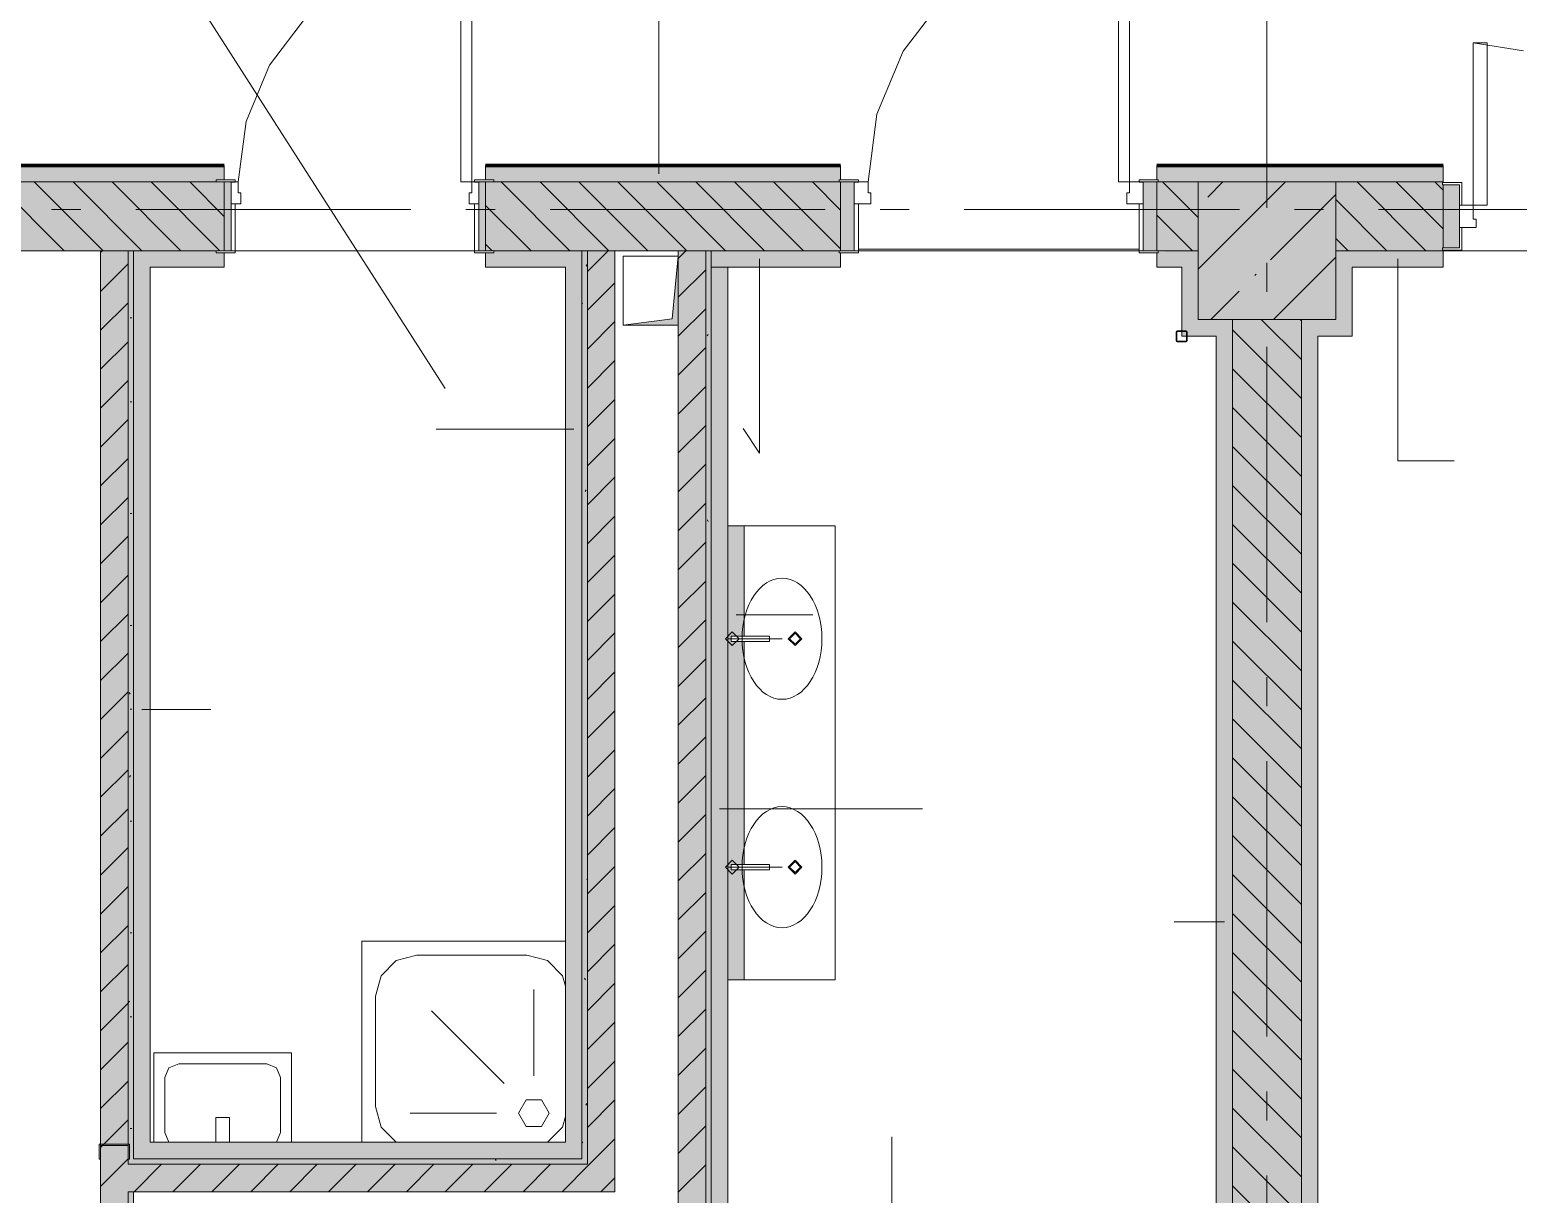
# Model space of a CAD drawing. Header units: millimetres. Extents: x -537608 to 253996, y -217170 to 186033.
# Drawn here: x -352323 to -346913, y -150579 to -146347 of the extents above; entities that cross this region are included whole.
import ezdxf

# ---------------------------------------------------------------- set-up
doc = ezdxf.new("R2010")
doc.units = ezdxf.units.MM
doc.layers.add('16) Лак 1.6м', color=160, linetype='Continuous', lineweight=90)
doc.layers.add('PDF _Геометрия', color=7, linetype='Continuous')
doc.layers.add('PDF _Сплошная заливка', color=7, linetype='Continuous', true_color=0xffffff)

msp = doc.modelspace()

# ---------------------------------------------------------------- hatches: boundary and pattern name
at = {"layer": 'PDF _Сплошная заливка', "true_color": 0x56bc34, "transparency": 33554559}
h = msp.add_hatch(color=85, dxfattribs=at)
h.paths.add_polyline_path([(-336766.1941, -146899.6326), (-336726.1923, -146899.6326), (-336726.1923, -146839.6319), (-336766.1941, -146839.6319), (-336766.1941, -146848.6786)], flags=0)
h.paths.add_polyline_path([(-337466.1886, -146899.6326), (-337466.1886, -146839.6319), (-337686.1948, -146839.6319), (-337686.1948, -146899.6326)], flags=0)
h.paths.add_polyline_path([(-338386.1892, -146899.6326), (-338386.1892, -146839.6319), (-339186.1928, -146839.6319), (-339186.1928, -146899.6326), (-338576.1918, -146899.6326)], flags=0)
h.paths.add_polyline_path([(-340106.1934, -146899.6326), (-339886.1959, -146899.6326), (-339886.1959, -146839.6319), (-340106.1934, -146839.6319), (-340106.1934, -146848.6786)], flags=0)
h.paths.add_polyline_path([(-340806.1965, -146899.6326), (-340806.1965, -146839.6319), (-345426.1963, -146839.6319), (-345426.1963, -146899.6326), (-341511.737, -146899.6326)], flags=0)
h.paths.add_polyline_path([(-347576.1972, -146899.6326), (-347186.1937, -146899.6326), (-347186.1937, -146839.6319), (-348226.2, -146839.6319), (-348226.2, -146891.6323), (-348221.1966, -146891.6323), (-348221.1966, -146899.6326), (-347836.2569, -146899.6326)], flags=0)
h.paths.add_polyline_path([(-349944.4302, -146899.6326), (-349381.2, -146899.4001), (-349381.2, -146891.6323), (-349376.1966, -146891.6323), (-349376.1966, -146839.6319), (-350666.1953, -146839.6319), (-350666.1953, -146891.6323), (-350636.2004, -146891.6323), (-350636.2004, -146899.6326)], flags=0)
h.paths.add_polyline_path([(-352474.2381, -146899.6326), (-351646.1945, -146899.6326), (-351646.1945, -146891.6323), (-351616.1995, -146891.6323), (-351616.1995, -146839.6319), (-352726.1941, -146839.6319), (-352726.1941, -146899.6326), (-352476.2016, -146899.6326)], flags=0)
at = {"layer": 'PDF _Сплошная заливка', "transparency": 33554559}
h = msp.add_hatch(color=256, dxfattribs=at)
h.paths.add_polyline_path([(-345196.1918, -147149.6316), (-345076.1948, -147149.6316), (-345076.1948, -146899.6326), (-345424.1983, -146901.8049), (-345424.1983, -147149.6316)], flags=0)
h.paths.add_polyline_path([(-347188.2003, -147149.6316), (-347188.2003, -147147.6315), (-347188.2003, -146899.6326), (-347576.1972, -146899.6326), (-347576.1972, -147149.6316), (-347414.6222, -147149.6316)], flags=0)
h.paths.add_polyline_path([(-350196.1967, -147149.6316), (-349376.1966, -147149.6316), (-349376.1966, -146899.6326), (-350666.1953, -146899.6326), (-350666.1953, -147149.6316), (-350296.1971, -147149.6316)], flags=0)
h.paths.add_polyline_path([(-348221.1966, -147149.6316), (-348076.1994, -147149.6316), (-348076.1994, -146899.6326), (-348226.2, -146899.6326), (-348226.2, -147149.6316)], flags=0)
h.paths.add_polyline_path([(-352474.2381, -147149.6316), (-351616.1995, -147149.6316), (-351616.1995, -146899.6326), (-352476.2016, -146899.6326), (-352476.2016, -147149.6316)], flags=0)
for points in [[(-347836.2569, -147399.6327), (-347576.1972, -147399.6327), (-347576.1972, -146899.6326), (-348076.1994, -146899.6326), (-348076.1994, -147399.6327)], [(-350316.1938, -150449.6332), (-350296.1971, -150449.6332), (-350296.1971, -147149.6316), (-350316.1938, -147149.6316), (-350316.1938, -148275.1597)], [(-350296.1971, -150469.6321), (-350196.1967, -150469.6321), (-350196.1967, -147149.6316), (-350296.1971, -147149.6316), (-350296.1971, -150449.6332)], [(-349866.2004, -150919.634), (-349866.2004, -147149.6316), (-349966.2009, -147149.6316), (-349966.2009, -150919.634), (-349906.1937, -150919.634)], [(-349866.2004, -150899.633), (-349846.1952, -150899.633), (-349846.1952, -147149.6316), (-349866.2004, -147149.6316), (-349866.2004, -148275.1597)], [(-347951.1988, -154399.6335), (-347701.1977, -154399.6335), (-347701.1977, -147399.6327), (-347951.1988, -147399.6327), (-347951.1988, -153981.084)], [(-351630.9688, -150469.6321), (-350296.1971, -150469.6321), (-350296.1971, -150449.6332), (-351946.1959, -150449.6332), (-351946.1959, -150469.6321)], [(-351630.9688, -150569.6325), (-350196.1967, -150569.6325), (-350196.1967, -150469.6321), (-351966.2011, -150469.6321), (-351966.2011, -150569.6325), (-351946.1959, -150569.6325)]]:
    msp.add_hatch(color=256, dxfattribs=at).paths.add_polyline_path(points)
h = msp.add_hatch(color=256, dxfattribs=at)
h.paths.add_polyline_path([(-351966.2011, -154649.6346), (-351946.1959, -154649.6346), (-351946.1959, -153003.6339), (-351966.2011, -153003.6339), (-351966.2011, -153981.084)], flags=0)
h.paths.add_polyline_path([(-351966.2011, -152991.6334), (-351946.1959, -152991.6334), (-351946.1959, -152021.6325), (-351966.2011, -152021.6325), (-351966.2011, -152554.6029)], flags=0)
h.paths.add_polyline_path([(-351946.1959, -152009.6341), (-351946.1959, -151019.6323), (-351966.2011, -151019.6323), (-351966.2011, -152009.6341)], flags=0)
h.paths.add_polyline_path([(-351966.2011, -150919.634), (-351946.1959, -150919.634), (-351946.1959, -150569.6325), (-351966.2011, -150569.6325)], flags=0)
h.paths.add_polyline_path([(-351966.2011, -150469.6321), (-351946.1959, -150469.6321), (-351946.1959, -147149.6316), (-351966.2011, -147149.6316), (-351966.2011, -150414.8802)], flags=0)
at = {"layer": 'PDF _Сплошная заливка', "true_color": 0xbce362, "transparency": 33554559}
h = msp.add_hatch(color=63, dxfattribs=at)
h.paths.add_polyline_path([(-350376.2009, -147209.6323), (-350316.1938, -147209.6323), (-350316.1938, -147149.6316), (-350636.2004, -147149.6316), (-350636.2004, -147157.6319), (-350666.1953, -147157.6319), (-350666.1953, -147209.6323), (-350636.2004, -147209.6323)], flags=0)
h.paths.add_polyline_path([(-351886.1973, -147209.6323), (-351616.1995, -147209.6323), (-351616.1995, -147157.6319), (-351646.1945, -147156.2992), (-351646.1945, -147149.6316), (-351946.1959, -147149.6316), (-351946.1959, -147209.6323)], flags=0)
at = {"layer": 'PDF _Сплошная заливка', "true_color": 0x2254ff, "transparency": 33554559}
h = msp.add_hatch(color=160, dxfattribs=at)
h.paths.add_polyline_path([(-348136.1979, -147209.6323), (-348076.1994, -147209.6323), (-348076.1994, -147149.6316), (-348221.1966, -147152.9643), (-348221.1966, -147157.6319), (-348226.2, -147157.6319), (-348226.2, -147209.6323), (-348221.1966, -147209.6323)], flags=0)
h.paths.add_polyline_path([(-349376.1966, -147209.6323), (-349376.1966, -147157.6319), (-349381.2, -147157.6319), (-349381.2, -147149.6316), (-349846.1952, -147149.6316), (-349846.1952, -147209.6323), (-349381.2, -147209.6323)], flags=0)
at = {"layer": 'PDF _Сплошная заливка', "true_color": 0xff7d7d, "transparency": 33554559}
h = msp.add_hatch(color=11, dxfattribs=at)
h.paths.add_polyline_path([(-345256.1989, -147209.6323), (-345196.1918, -147209.6323), (-345196.1918, -147149.6316), (-345426.1963, -147149.6316), (-345426.1963, -147209.6323)], flags=0)
h.paths.add_polyline_path([(-347414.6222, -147209.6323), (-347186.1937, -147209.6323), (-347186.1937, -147149.6316), (-347516.1986, -147149.6316), (-347516.1986, -147209.6323)], flags=0)
at = {"layer": 'PDF _Сплошная заливка', "true_color": 0x2254ff, "transparency": 33554559}
msp.add_hatch(color=160, dxfattribs=at).paths.add_polyline_path([(-348011.1974, -147459.6312), (-347951.1988, -147459.6312), (-347951.1988, -147399.6327), (-348076.1994, -147399.6327), (-348076.1994, -147459.6312)])
at = {"layer": 'PDF _Сплошная заливка', "true_color": 0xff7d7d, "transparency": 33554559}
msp.add_hatch(color=11, dxfattribs=at).paths.add_polyline_path([(-347701.1977, -154339.6349), (-347641.1992, -154339.6349), (-347641.1992, -147399.6327), (-347701.1977, -147399.6327), (-347701.1977, -153981.084)])
at = {"layer": 'PDF _Сплошная заливка', "true_color": 0x72dde8, "transparency": 33554559}
msp.add_hatch(color=141, dxfattribs=at).paths.add_polyline_path([(-349726.1981, -149799.8672), (-349726.1981, -149399.8675), (-349773.9937, -149399.8675), (-349773.9937, -149379.8688), (-349726.1981, -149379.8688), (-349726.1981, -148569.8691), (-349773.9937, -148569.8691), (-349773.9937, -148549.8681), (-349726.1981, -148549.8681), (-349726.1981, -148149.8685), (-349786.1966, -148149.8685), (-349786.1966, -149799.8672), (-349773.9937, -149799.8672)])
at = {"layer": 'PDF _Сплошная заливка', "true_color": 0xbce362, "transparency": 33554559}
msp.add_hatch(color=63, dxfattribs=at).paths.add_polyline_path([(-350376.2009, -150449.6332), (-350376.2009, -150389.6325), (-351946.1959, -150389.6325), (-351946.1959, -150449.6332), (-351630.9688, -150449.6332)])

# ---------------------------------------------------------------- linework, layer by layer
at = {"layer": '16) Лак 1.6м'}
for p, q in [((-352726.1941, -146839.6319), (-351616.1995, -146839.6319)), ((-349376.1966, -146839.6319), (-350666.1953, -146839.6319)), ((-347186.1937, -146839.6319), (-348226.2, -146839.6319))]:
    msp.add_line(p, q, dxfattribs=at)
at = {"layer": 'PDF _Геометрия', "color": 253, "lineweight": 9, "true_color": 0xaaaaaa}
for p, q in [((-350813.3541, -147650.2796), (-352029.8855, -145750.3143)), ((-347826.1983, -145993.2967), (-347826.1983, -146993.2969)), ((-352137.9639, -146999.633), (-352243.7945, -146999.633)), ((-350937.9585, -146999.633), (-351937.963, -146999.633)), ((-350632.127, -146999.633), (-350737.9576, -146999.633)), ((-349432.1303, -146999.633), (-350432.1261, -146999.633)), ((-349126.2901, -146999.633), (-349232.1294, -146999.633)), ((-347926.2935, -146999.633), (-348926.2979, -146999.633)), ((-347620.462, -146999.633), (-347726.2926, -146999.633)), ((-346420.4566, -146999.633), (-347420.4611, -146999.633)), ((-351866.2007, -147149.6316), (-351859.1992, -147149.6316)), ((-349626.1976, -147149.6316), (-349618.1972, -147149.6316)), ((-347536.1953, -147149.6316), (-347529.1939, -147149.6316)), ((-349966.2009, -147169.6325), (-350166.1932, -147169.6325)), ((-350166.1932, -147169.6325), (-350166.1932, -147419.6314)), ((-349988.6949, -147397.1331), (-349966.2009, -147169.6325)), ((-349966.2009, -147419.6314), (-349966.2009, -147169.6325)), ((-347826.1983, -147193.2978), (-347826.1983, -147299.1306)), ((-350166.1932, -147419.6314), (-349988.6949, -147397.1331)), ((-350166.1932, -147419.6314), (-349966.2009, -147419.6314)), ((-347826.1983, -147499.1315), (-347826.1983, -148499.1316)), ((-349396.1932, -148149.8685), (-349786.1966, -148149.8685)), ((-349786.1966, -148149.8685), (-349786.1966, -149799.8672)), ((-349396.1932, -149799.8672), (-349396.1932, -148149.8685)), ((-349794.9635, -148559.8686), (-349769.9634, -148534.8684)), ((-349769.9634, -148584.8687), (-349794.9635, -148559.8686)), ((-349783.992, -148559.8686), (-349588.9946, -148559.8686)), ((-349633.9913, -148549.8681), (-349773.9937, -148549.8681)), ((-349773.9937, -148549.8681), (-349773.9937, -148569.8691)), ((-349769.9634, -148534.8684), (-349744.9632, -148559.8686)), ((-349744.9632, -148559.8686), (-349769.9634, -148584.8687)), ((-349633.9913, -148569.8691), (-349633.9913, -148549.8681)), ((-349566.69, -148559.8686), (-349541.6899, -148534.8684)), ((-349541.6899, -148584.8687), (-349566.69, -148559.8686)), ((-349561.6951, -148559.8686), (-349541.6899, -148539.8676)), ((-349541.6899, -148579.8674), (-349561.6951, -148559.8686)), ((-349541.6899, -148534.8684), (-349516.6898, -148559.8686)), ((-349541.6899, -148539.8676), (-349521.6932, -148559.8686)), ((-349521.6932, -148559.8686), (-349541.6899, -148579.8674)), ((-349516.6898, -148559.8686), (-349541.6899, -148584.8687)), ((-349773.9937, -148569.8691), (-349633.9913, -148569.8691)), ((-347826.1983, -148699.1325), (-347826.1983, -148804.9653)), ((-347826.1983, -149004.9662), (-347826.1983, -150004.9641)), ((-349794.9635, -149389.8671), (-349769.9634, -149364.867)), ((-349769.9634, -149364.867), (-349744.9632, -149389.8671)), ((-349566.69, -149389.8671), (-349541.6899, -149364.867)), ((-349561.6951, -149389.8671), (-349541.6899, -149369.8683)), ((-349541.6899, -149364.867), (-349516.6898, -149389.8671)), ((-349541.6899, -149369.8683), (-349521.6932, -149389.8671)), ((-349769.9634, -149414.8672), (-349794.9635, -149389.8671)), ((-349783.992, -149389.8671), (-349588.9946, -149389.8671)), ((-349633.9913, -149379.8688), (-349773.9937, -149379.8688)), ((-349773.9937, -149379.8688), (-349773.9937, -149399.8675)), ((-349773.9937, -149399.8675), (-349633.9913, -149399.8675)), ((-349744.9632, -149389.8671), (-349769.9634, -149414.8672)), ((-349633.9913, -149399.8675), (-349633.9913, -149379.8688)), ((-349541.6899, -149414.8672), (-349566.69, -149389.8671)), ((-349541.6899, -149409.8681), (-349561.6951, -149389.8671)), ((-349521.6932, -149389.8671), (-349541.6899, -149409.8681)), ((-349516.6898, -149389.8671), (-349541.6899, -149414.8672)), ((-350666.1953, -149659.2706), (-351116.1973, -149659.2706)), ((-351116.1973, -149659.2706), (-351116.1973, -150109.2704)), ((-350376.2009, -149659.2706), (-350666.1953, -149659.2706)), ((-351046.1058, -149784.2711), (-350991.1968, -149729.3665)), ((-350991.1968, -149729.3665), (-350916.1964, -149709.2708)), ((-350916.1964, -149709.2708), (-350666.1953, -149709.2708)), ((-350666.1953, -149709.2708), (-350516.1947, -149709.2708)), ((-350516.1947, -149709.2708), (-350441.1944, -149729.3665)), ((-350441.1944, -149729.3665), (-350386.294, -149784.2711)), ((-351066.1971, -149859.2693), (-351046.1058, -149784.2711)), ((-350386.294, -149784.2711), (-350376.2009, -149821.9501)), ((-349786.1966, -149799.8672), (-349396.1932, -149799.8672)), ((-351066.1971, -150109.2704), (-351066.1971, -149859.2693)), ((-350491.1946, -149834.2714), (-350491.1946, -150148.4069)), ((-350863.1218, -149912.344), (-350598.9629, -150176.5051)), ((-351372.0545, -150064.1553), (-351872.0567, -150064.1553)), ((-351872.0567, -150064.1553), (-351872.0567, -150390.1945)), ((-351372.0545, -150389.6325), (-351372.0545, -150064.1553)), ((-351817.4061, -150118.7994), (-351832.0548, -150154.1553)), ((-351782.0546, -150104.1551), (-351817.4061, -150118.7994)), ((-351462.0566, -150104.1551), (-351782.0546, -150104.1551)), ((-351426.6965, -150118.7994), (-351462.0566, -150104.1551)), ((-351412.0564, -150154.1553), (-351426.6965, -150118.7994)), ((-351116.1973, -150109.2704), (-351116.1973, -150389.6325)), ((-351066.1971, -150259.2711), (-351066.1971, -150109.2704)), ((-351832.0548, -150154.1553), (-351832.0548, -150354.1562)), ((-351412.0564, -150354.1562), (-351412.0564, -150154.1553)), ((-350546.9906, -150284.2712), (-350519.0883, -150235.9546)), ((-350519.0883, -150235.9546), (-350463.3009, -150235.9546)), ((-350463.3009, -150235.9546), (-350435.4072, -150284.2712)), ((-347826.1983, -150204.965), (-347826.1983, -150310.7978)), ((-351046.1058, -150334.2714), (-351066.1971, -150259.2711)), ((-350941.1965, -150284.2712), (-350627.0633, -150284.2712)), ((-350519.0883, -150332.5857), (-350546.9906, -150284.2712)), ((-350435.4072, -150284.2712), (-350463.3009, -150332.5857)), ((-350376.2009, -150296.5905), (-350386.294, -150334.2714)), ((-351647.0557, -150389.6325), (-351647.0557, -150299.1439)), ((-351647.0557, -150299.1439), (-351597.0555, -150299.1439)), ((-351597.0555, -150299.1439), (-351597.0555, -150389.6325)), ((-350991.1968, -150389.1739), (-351046.1058, -150334.2714)), ((-350463.3009, -150332.5857), (-350519.0883, -150332.5857)), ((-350386.294, -150334.2714), (-350441.1944, -150389.1739)), ((-351832.0548, -150354.1562), (-351817.4061, -150389.512)), ((-351426.6965, -150389.512), (-351412.0564, -150354.1562)), ((-347826.1983, -150510.7987), (-347826.1983, -151510.7988))]:
    msp.add_line(p, q, dxfattribs=at)
at = {"layer": 'PDF _Геометрия', "lineweight": 9}
for p, q in [((-350037.1364, -146869.6311), (-350037.1364, -145869.6311)), ((-348366.1938, -145949.6306), (-348366.1938, -146899.6326)), ((-348326.2005, -146899.6326), (-348326.2005, -145949.6306)), ((-350756.1975, -146049.631), (-350756.1975, -146899.6326)), ((-350716.1956, -146899.6326), (-350716.1956, -146049.631)), ((-349148.922, -146424.6326), (-348997.9482, -146227.8806)), ((-351452.3166, -146474.6307), (-351317.2403, -146298.5901)), ((-347076.195, -146394.6312), (-347076.195, -146984.6313)), ((-347026.1948, -146394.6312), (-347076.195, -146394.6312)), ((-346893.8741, -146423.5088), (-347076.195, -146394.6312)), ((-347026.1948, -146984.6313), (-347026.1948, -146394.6312)), ((-349243.8243, -146653.7544), (-349148.922, -146424.6326)), ((-351537.2378, -146679.6351), (-351452.3166, -146474.6307)), ((-349276.1961, -146899.6326), (-349243.8243, -146653.7544)), ((-351566.1993, -146899.6326), (-351537.2378, -146679.6351)), ((-351616.1995, -146839.6319), (-351616.1995, -146891.6323)), ((-350666.1953, -146839.6319), (-350666.1953, -146891.6323)), ((-349376.1966, -146891.6323), (-349376.1966, -146839.6319)), ((-348226.2, -146839.6319), (-348226.2, -146891.6323)), ((-347186.1937, -146899.6326), (-347186.1937, -146839.6319)), ((-352476.2016, -146899.6326), (-351646.1945, -146899.6326)), ((-351646.1945, -146899.6326), (-352476.2016, -146899.6326)), ((-352198.2896, -147149.6316), (-352448.2907, -146899.6326)), ((-352056.8663, -147149.6316), (-352306.8675, -146899.6326)), ((-351915.4431, -147149.6316), (-352165.4442, -146899.6326)), ((-351774.0197, -147149.6316), (-352024.0208, -146899.6326)), ((-351632.5964, -147149.6316), (-351882.5976, -146899.6326)), ((-351616.1995, -147024.6138), (-351741.1829, -146899.6326)), ((-351576.1977, -146891.6323), (-351646.1945, -146891.6323)), ((-351646.1945, -146891.6323), (-351646.1945, -146899.6326)), ((-351646.1945, -146899.6326), (-351576.1977, -146899.6326)), ((-351591.1994, -146899.6326), (-351616.1995, -146899.6326)), ((-351616.1995, -146899.6326), (-351616.1995, -147149.6316)), ((-351566.1993, -146899.6326), (-351591.1994, -146899.6326)), ((-351591.1994, -146899.6326), (-351591.1994, -146979.6321)), ((-351591.1994, -147149.6316), (-351591.1994, -146899.6326)), ((-351576.1977, -146899.6326), (-351591.1994, -146899.6326)), ((-351591.1994, -146899.6326), (-351591.1994, -146900.6316)), ((-351591.1994, -146900.6316), (-351576.1977, -146900.6316)), ((-351576.1977, -146899.6326), (-351576.1977, -146891.6323)), ((-351576.1977, -146900.6316), (-351576.1977, -146899.6326)), ((-351566.1993, -146939.6323), (-351566.1993, -146899.6326)), ((-351556.201, -146939.6323), (-351566.1993, -146939.6323)), ((-351556.201, -146979.6321), (-351556.201, -146939.6323)), ((-350756.1975, -146899.6326), (-350716.1956, -146899.6326)), ((-350716.1956, -146939.6323), (-350726.1939, -146939.6323)), ((-350726.1939, -146939.6323), (-350726.1939, -146979.6321)), ((-350716.1956, -146899.6326), (-350716.1956, -146939.6323)), ((-350691.1954, -146899.6326), (-350716.1956, -146899.6326)), ((-350636.2004, -146891.6323), (-350706.1973, -146891.6323)), ((-350706.1973, -146891.6323), (-350706.1973, -146899.6326)), ((-350691.1954, -146899.6326), (-350706.1973, -146899.6326)), ((-350706.1973, -146899.6326), (-350706.1973, -146900.6316)), ((-350706.1973, -146899.6326), (-350636.2004, -146899.6326)), ((-350706.1973, -146900.6316), (-350691.1954, -146900.6316)), ((-350691.1954, -146979.6321), (-350691.1954, -146899.6326)), ((-350666.1953, -146899.6326), (-350691.1954, -146899.6326)), ((-350691.1954, -146899.6326), (-350691.1954, -147149.6316)), ((-350691.1954, -146900.6316), (-350691.1954, -146899.6326)), ((-350666.1953, -147149.6316), (-350666.1953, -146899.6326)), ((-350636.2004, -146899.6326), (-350636.2004, -146891.6323)), ((-349381.2, -146899.6326), (-350636.2004, -146899.6326)), ((-350636.2004, -146899.6326), (-349381.2, -146899.6326)), ((-350359.804, -147149.6316), (-350609.8052, -146899.6326)), ((-350218.3894, -147149.6316), (-350468.3905, -146899.6326)), ((-350076.9661, -147149.6316), (-350326.9672, -146899.6326)), ((-349935.5428, -147149.6316), (-350185.5439, -146899.6326)), ((-349794.1195, -147149.6316), (-350044.1206, -146899.6326)), ((-349652.7048, -147149.6316), (-349902.6973, -146899.6326)), ((-349511.2816, -147149.6316), (-349761.2826, -146899.6326)), ((-349376.1966, -147143.2933), (-349619.8593, -146899.6326)), ((-349376.1966, -147001.8721), (-349478.436, -146899.6326)), ((-349311.1945, -146891.6323), (-349381.2, -146891.6323)), ((-349381.2, -146891.6323), (-349381.2, -146899.6326)), ((-349381.2, -146899.6326), (-349311.1945, -146899.6326)), ((-349326.1963, -146899.6326), (-349376.1966, -146899.6326)), ((-349376.1966, -146899.6326), (-349376.1966, -147149.6316)), ((-349276.1961, -146899.6326), (-349326.1963, -146899.6326)), ((-349326.1963, -146899.6326), (-349326.1963, -146979.6321)), ((-349326.1963, -147149.6316), (-349326.1963, -146899.6326)), ((-349311.1945, -146899.6326), (-349326.1963, -146899.6326)), ((-349326.1963, -146899.6326), (-349326.1963, -146900.6316)), ((-349326.1963, -146900.6316), (-349311.1945, -146900.6316)), ((-349311.1945, -146899.6326), (-349311.1945, -146891.6323)), ((-349311.1945, -146900.6316), (-349311.1945, -146899.6326)), ((-349276.1961, -146939.6323), (-349276.1961, -146899.6326)), ((-349266.1978, -146939.6323), (-349276.1961, -146939.6323)), ((-349266.1978, -146979.6321), (-349266.1978, -146939.6323)), ((-348366.1938, -146899.6326), (-348326.2005, -146899.6326)), ((-348326.2005, -146939.6323), (-348336.1988, -146939.6323)), ((-348336.1988, -146939.6323), (-348336.1988, -146979.6321)), ((-348326.2005, -146899.6326), (-348326.2005, -146939.6323)), ((-348276.2003, -146899.6326), (-348326.2005, -146899.6326)), ((-348221.1966, -146891.6323), (-348291.1935, -146891.6323)), ((-348291.1935, -146891.6323), (-348291.1935, -146899.6326)), ((-348276.2003, -146899.6326), (-348291.1935, -146899.6326)), ((-348291.1935, -146899.6326), (-348291.1935, -146900.6316)), ((-348291.1935, -146899.6326), (-348221.1966, -146899.6326)), ((-348291.1935, -146900.6316), (-348276.2003, -146900.6316)), ((-348276.2003, -146979.6321), (-348276.2003, -146899.6326)), ((-348226.2, -146899.6326), (-348276.2003, -146899.6326)), ((-348276.2003, -146899.6326), (-348276.2003, -147149.6316)), ((-348276.2003, -146900.6316), (-348276.2003, -146899.6326)), ((-348226.2, -147149.6316), (-348226.2, -146899.6326)), ((-348221.1966, -146899.6326), (-348221.1966, -146891.6323)), ((-348076.1994, -146899.6326), (-348221.1966, -146899.6326)), ((-348221.1966, -146899.6326), (-348076.1994, -146899.6326)), ((-348076.1994, -147029.079), (-348205.6436, -146899.6326)), ((-348076.1994, -147217.1697), (-347758.6558, -146899.6326)), ((-347576.1972, -146899.6326), (-348076.1994, -146899.6326)), ((-348076.1994, -146899.6326), (-348076.1994, -147149.6316)), ((-348076.1994, -147149.6316), (-348076.1994, -146899.6326)), ((-348076.1994, -146899.6326), (-347576.1972, -146899.6326)), ((-348041.5368, -146954.4124), (-347986.757, -146899.6326)), ((-347576.1972, -147149.6316), (-347576.1972, -146899.6326)), ((-347576.1972, -146899.6326), (-347186.1937, -146899.6326)), ((-347186.1937, -146899.6326), (-347576.1972, -146899.6326)), ((-347576.1972, -146899.6326), (-347576.1972, -147149.6316)), ((-347248.5347, -147149.6316), (-347498.5358, -146899.6326)), ((-347186.1937, -147070.5513), (-347357.1125, -146899.6326)), ((-347186.1937, -146929.1302), (-347215.6978, -146899.6326)), ((-347118.1948, -146901.6327), (-347188.2003, -146901.6327)), ((-347188.2003, -146901.6327), (-347188.2003, -146909.6309)), ((-347188.2003, -146909.6309), (-347126.1952, -146909.6309)), ((-347126.1952, -146909.6309), (-347186.1937, -146909.6309)), ((-347186.1937, -146909.6309), (-347186.1937, -147139.6311)), ((-347126.1952, -146909.6309), (-347126.1952, -146984.6313)), ((-347126.1952, -147139.6311), (-347126.1952, -146909.6309)), ((-347118.1948, -146984.6313), (-347118.1948, -146901.6327)), ((-351591.1994, -146979.6321), (-351556.201, -146979.6321)), ((-351576.1977, -146979.6321), (-351591.1994, -146979.6321)), ((-351591.1994, -146979.6321), (-351591.1994, -147149.6316)), ((-351576.1977, -147149.6316), (-351576.1977, -146979.6321)), ((-350726.1939, -146979.6321), (-350691.1954, -146979.6321)), ((-350691.1954, -146979.6321), (-350706.1973, -146979.6321)), ((-350706.1973, -146979.6321), (-350706.1973, -147149.6316)), ((-350691.1954, -147149.6316), (-350691.1954, -146979.6321)), ((-350501.2273, -147149.6316), (-350666.1953, -146984.6636)), ((-349326.1963, -146979.6321), (-349266.1978, -146979.6321)), ((-349311.1945, -146979.6321), (-349326.1963, -146979.6321)), ((-349326.1963, -146979.6321), (-349326.1963, -147149.6316)), ((-349311.1945, -147149.6316), (-349311.1945, -146979.6321)), ((-348336.1988, -146979.6321), (-348276.2003, -146979.6321)), ((-348276.2003, -146979.6321), (-348291.1935, -146979.6321)), ((-348291.1935, -146979.6321), (-348291.1935, -147149.6316)), ((-348276.2003, -147149.6316), (-348276.2003, -146979.6321)), ((-347813.4356, -147182.5115), (-347576.1972, -146945.2688)), ((-347389.958, -147149.6316), (-347576.1972, -146963.3945)), ((-347076.195, -146984.6313), (-347126.1952, -146984.6313)), ((-347126.1952, -146984.6313), (-347126.1952, -147064.6329)), ((-347126.1952, -146984.6313), (-347118.1948, -146984.6313)), ((-347076.195, -146984.6313), (-347026.1948, -146984.6313)), ((-347076.195, -147034.6315), (-347076.195, -146984.6313)), ((-348097.0658, -147149.6316), (-348226.2, -147020.5016)), ((-347066.1966, -147034.6315), (-347076.195, -147034.6315)), ((-347066.1966, -147064.6329), (-347066.1966, -147034.6315)), ((-347531.3812, -147149.6316), (-347576.1972, -147104.8157)), ((-347126.1952, -147064.6329), (-347066.1966, -147064.6329)), ((-347118.1948, -147064.6329), (-347126.1952, -147064.6329)), ((-347126.1952, -147064.6329), (-347126.1952, -147139.6311)), ((-347118.1948, -147147.6315), (-347118.1948, -147064.6329)), ((-352066.2016, -147149.6316), (-352476.2016, -147149.6316)), ((-352066.2016, -147156.0431), (-352059.7857, -147149.6316)), ((-352066.2016, -154649.6346), (-352066.2016, -147149.6316)), ((-352066.2016, -147149.6316), (-351966.2011, -147149.6316)), ((-351946.1959, -147149.6316), (-351966.2011, -147149.6316)), ((-351966.2011, -147149.6316), (-351966.2011, -150469.6321)), ((-351946.1959, -147209.6323), (-351946.1959, -147149.6316)), ((-351946.1959, -147209.6323), (-351946.1959, -147149.6316)), ((-351946.1959, -147149.6316), (-351646.1945, -147149.6316)), ((-351646.1945, -147149.6316), (-351946.1959, -147149.6316)), ((-351576.1977, -147149.6316), (-351646.1945, -147149.6316)), ((-351646.1945, -147149.6316), (-351646.1945, -147157.6319)), ((-351646.1945, -147157.6319), (-351576.1977, -147157.6319)), ((-351616.1995, -147149.6316), (-351591.1994, -147149.6316)), ((-351616.1995, -147209.6323), (-351616.1995, -147157.6319)), ((-351591.1994, -147149.6316), (-351576.1977, -147149.6316)), ((-351576.1977, -147157.6319), (-351576.1977, -147149.6316)), ((-350706.1973, -147149.6316), (-350691.1954, -147149.6316)), ((-350636.2004, -147149.6316), (-350706.1973, -147149.6316)), ((-350706.1973, -147149.6316), (-350706.1973, -147157.6319)), ((-350706.1973, -147157.6319), (-350636.2004, -147157.6319)), ((-350691.1954, -147149.6316), (-350666.1953, -147149.6316)), ((-350642.6506, -147149.6316), (-350666.1953, -147126.0847)), ((-350666.1953, -147157.6319), (-350666.1953, -147209.6323)), ((-350636.2004, -147157.6319), (-350636.2004, -147149.6316)), ((-350316.1938, -147149.6316), (-350636.2004, -147149.6316)), ((-350636.2004, -147149.6316), (-350316.1938, -147149.6316)), ((-350316.1938, -147149.6316), (-350316.1938, -147209.6323)), ((-350296.1971, -147149.6316), (-350316.1938, -147149.6316)), ((-350316.1938, -147149.6316), (-350316.1938, -147209.6323)), ((-350296.1971, -147224.5199), (-350221.3088, -147149.6316)), ((-350196.1967, -147149.6316), (-350296.1971, -147149.6316)), ((-350296.1971, -150449.6332), (-350296.1971, -147149.6316)), ((-350196.1967, -150449.6332), (-350196.1967, -147149.6316)), ((-350196.1967, -147149.6316), (-349966.2009, -147149.6316)), ((-349966.2009, -147177.3616), (-349938.4708, -147149.6316)), ((-349866.2004, -147149.6316), (-349966.2009, -147149.6316)), ((-349966.2009, -147149.6316), (-349966.2009, -147169.6325)), ((-349866.2004, -150899.633), (-349866.2004, -147149.6316)), ((-349846.1952, -147149.6316), (-349866.2004, -147149.6316)), ((-349846.1952, -147209.6323), (-349846.1952, -147149.6316)), ((-349846.1952, -147209.6323), (-349846.1952, -147149.6316)), ((-349846.1952, -147149.6316), (-349381.2, -147149.6316)), ((-349381.2, -147149.6316), (-349846.1952, -147149.6316)), ((-349311.1945, -147149.6316), (-349381.2, -147149.6316)), ((-349381.2, -147149.6316), (-349381.2, -147157.6319)), ((-349381.2, -147157.6319), (-349311.1945, -147157.6319)), ((-349376.1966, -147149.6316), (-349326.1963, -147149.6316)), ((-349376.1966, -147209.6323), (-349376.1966, -147157.6319)), ((-349326.1963, -147149.6316), (-349311.1945, -147149.6316)), ((-349311.1945, -147157.6319), (-349311.1945, -147149.6316)), ((-348291.1935, -147149.6316), (-348276.2003, -147149.6316)), ((-348221.1966, -147149.6316), (-348291.1935, -147149.6316)), ((-348291.1935, -147149.6316), (-348291.1935, -147157.6319)), ((-348291.1935, -147157.6319), (-348221.1966, -147157.6319)), ((-348276.2003, -147149.6316), (-348226.2, -147149.6316)), ((-348226.2, -147157.6319), (-348226.2, -147209.6323)), ((-348221.1966, -147157.6319), (-348221.1966, -147149.6316)), ((-348076.1994, -147149.6316), (-348221.1966, -147149.6316)), ((-348221.1966, -147149.6316), (-348076.1994, -147149.6316)), ((-348076.1994, -147149.6316), (-348076.1994, -147399.6327)), ((-348076.1994, -147209.6323), (-348076.1994, -147149.6316)), ((-347576.1972, -147399.6327), (-347576.1972, -147149.6316)), ((-347576.1972, -147149.6316), (-347516.1986, -147149.6316)), ((-347576.1972, -147399.6327), (-347576.1972, -147149.6316)), ((-347576.1972, -147149.6316), (-347516.1986, -147149.6316)), ((-347516.1986, -147149.6316), (-347186.1937, -147149.6316)), ((-347516.1986, -147149.6316), (-347186.1937, -147149.6316)), ((-347188.2003, -147139.6311), (-347188.2003, -147147.6315)), ((-347126.1952, -147139.6311), (-347188.2003, -147139.6311)), ((-347188.2003, -147147.6315), (-347118.1948, -147147.6315)), ((-347186.1937, -147139.6311), (-347126.1952, -147139.6311)), ((-347186.1937, -147149.6316), (-347186.1937, -147209.6323)), ((-352066.2016, -147297.4642), (-351966.2011, -147197.4638)), ((-351946.1959, -150389.6325), (-351946.1959, -147209.6323)), ((-351946.1959, -150389.6325), (-351946.1959, -147209.6323)), ((-351886.1973, -150389.6325), (-351886.1973, -147209.6323)), ((-351886.1973, -147209.6323), (-351616.1995, -147209.6323)), ((-350666.1953, -147209.6323), (-350376.2009, -147209.6323)), ((-350376.2009, -147209.6323), (-350376.2009, -150389.6325)), ((-350316.1938, -147209.6323), (-350316.1938, -150449.6332)), ((-350316.1938, -147209.6323), (-350316.1938, -150449.6332)), ((-349846.1952, -150839.6324), (-349846.1952, -147209.6323)), ((-349786.1966, -147209.6323), (-349846.1952, -147209.6323)), ((-349846.1952, -147209.6323), (-349846.1952, -150839.6324)), ((-349786.1966, -147209.6323), (-349376.1966, -147209.6323)), ((-349786.1966, -148149.8685), (-349786.1966, -147209.6323)), ((-349670.3418, -147179.633), (-349670.3418, -147884.7838)), ((-348226.2, -147209.6323), (-348136.1979, -147209.6323)), ((-348136.1979, -147209.6323), (-348136.1979, -147459.6312)), ((-348076.1994, -147399.6327), (-348076.1994, -147209.6323)), ((-347802.4641, -147399.6327), (-347576.1972, -147173.3679)), ((-347186.1937, -147209.6323), (-347516.1986, -147209.6323)), ((-347516.1986, -147209.6323), (-347516.1986, -147399.6327)), ((-347350.18, -147179.633), (-347350.18, -147912.7076)), ((-350296.1971, -147365.9411), (-350196.1967, -147265.9407)), ((-349966.2009, -147318.7827), (-349866.2004, -147218.7844)), ((-347870.463, -147239.5368), (-347865.7179, -147234.7938)), ((-348030.5568, -147399.6327), (-347927.4905, -147296.56)), ((-352066.2016, -147438.8853), (-351966.2011, -147338.8849)), ((-349966.2009, -147460.2061), (-349866.2004, -147360.2056)), ((-350296.1971, -147507.3622), (-350196.1967, -147407.3618)), ((-349966.2009, -147419.6314), (-349966.2009, -150899.633)), ((-348076.1994, -147399.6327), (-347576.1972, -147399.6327)), ((-347951.1988, -147399.6327), (-348076.1994, -147399.6327)), ((-347951.1988, -147459.6312), (-347951.1988, -147399.6327)), ((-347951.1988, -147459.6312), (-347951.1988, -147399.6327)), ((-347951.1988, -147399.6327), (-347701.1977, -147399.6327)), ((-347701.1977, -147545.5018), (-347847.0647, -147399.6327)), ((-347701.1977, -147404.0807), (-347705.6414, -147399.6327)), ((-347701.1977, -154339.6349), (-347701.1977, -147399.6327)), ((-347701.1977, -147399.6327), (-347641.1992, -147399.6327)), ((-347701.1977, -147399.6327), (-347701.1977, -154339.6349)), ((-347641.1992, -147399.6327), (-347576.1972, -147399.6327)), ((-347516.1986, -147399.6327), (-347516.1986, -147459.6312)), ((-352066.2016, -147580.3064), (-351966.2011, -147480.306)), ((-348155.0234, -147441.7272), (-348156.1946, -147444.5562)), ((-348156.1946, -147444.5562), (-348156.1946, -147476.5556)), ((-348156.1946, -147476.5556), (-348155.0234, -147479.3845)), ((-348152.1987, -147440.556), (-348155.0234, -147441.7272)), ((-348155.0234, -147479.3845), (-348152.1987, -147480.5558)), ((-348154.1966, -147444.5562), (-348153.6111, -147443.1417)), ((-348154.1966, -147476.5556), (-348154.1966, -147444.5562)), ((-348153.6111, -147477.97), (-348154.1966, -147476.5556)), ((-348153.6111, -147443.1417), (-348152.1987, -147442.5561)), ((-348152.1987, -147478.5557), (-348153.6111, -147477.97)), ((-348120.1972, -147440.556), (-348152.1987, -147440.556)), ((-348152.1987, -147442.5561), (-348120.1972, -147442.5561)), ((-348120.1972, -147478.5557), (-348152.1987, -147478.5557)), ((-348152.1987, -147480.5558), (-348120.1972, -147480.5558)), ((-348136.1979, -147459.6312), (-348076.1994, -147459.6312)), ((-348117.3639, -147441.7272), (-348120.1972, -147440.556)), ((-348120.1972, -147442.5561), (-348118.7848, -147443.1417)), ((-348118.7848, -147477.97), (-348120.1972, -147478.5557)), ((-348120.1972, -147480.5558), (-348117.3639, -147479.3845)), ((-348118.7848, -147443.1417), (-348118.1993, -147444.5562)), ((-348118.1993, -147476.5556), (-348118.7848, -147477.97)), ((-348118.1993, -147444.5562), (-348118.1993, -147476.5556)), ((-348116.1927, -147444.5562), (-348117.3639, -147441.7272)), ((-348117.3639, -147479.3845), (-348116.1927, -147476.5556)), ((-348116.1927, -147476.5556), (-348116.1927, -147444.5562)), ((-348076.1994, -147459.6312), (-348011.1974, -147459.6312)), ((-348011.1974, -147459.6312), (-348011.1974, -150839.6324)), ((-347701.1977, -147686.9229), (-347951.1988, -147436.9218)), ((-347951.1988, -150899.633), (-347951.1988, -147459.6312)), ((-347951.1988, -150899.633), (-347951.1988, -147459.6312)), ((-347516.1986, -147459.6312), (-347641.1992, -147459.6312)), ((-347641.1992, -147459.6312), (-347641.1992, -154339.6349)), ((-349966.2009, -147601.6272), (-349866.2004, -147501.6267)), ((-350296.1971, -147648.7833), (-350196.1967, -147548.7829)), ((-347701.1977, -147828.344), (-347951.1988, -147578.343)), ((-352066.2016, -147721.7276), (-351966.2011, -147621.7272)), ((-349966.2009, -147743.0483), (-349866.2004, -147643.0479)), ((-350296.1971, -147790.2045), (-350196.1967, -147690.2062)), ((-347701.1977, -147969.7652), (-347951.1988, -147719.7663)), ((-352066.2016, -147863.1488), (-351966.2011, -147763.1483)), ((-350346.1974, -147798.2544), (-350846.1996, -147798.2544)), ((-349966.2009, -147884.4694), (-349866.2004, -147784.469)), ((-349670.3418, -147884.7838), (-349730.1595, -147795.7462)), ((-350296.1971, -147931.6278), (-350196.1967, -147831.6274)), ((-347701.1977, -148111.1864), (-347951.1988, -147861.1874)), ((-352066.2016, -148004.5699), (-351966.2011, -147904.5694)), ((-347350.18, -147912.7076), (-347145.3823, -147912.7076)), ((-349966.2009, -148025.8906), (-349866.2004, -147925.8902)), ((-350296.1971, -148073.0489), (-350196.1967, -147973.0485)), ((-347701.1977, -148252.6075), (-347951.1988, -148002.6085)), ((-352066.2016, -148145.991), (-351966.2011, -148045.9927)), ((-349966.2009, -148167.3118), (-349866.2004, -148067.3113)), ((-350296.1971, -148214.4701), (-350196.1967, -148114.4696)), ((-352066.2016, -148287.4143), (-351966.2011, -148187.4139)), ((-347701.1977, -148394.0286), (-347951.1988, -148144.0297)), ((-349966.2009, -148308.7329), (-349866.2004, -148208.7346)), ((-350296.1971, -148355.8912), (-350196.1967, -148255.8907)), ((-347701.1977, -148535.4519), (-347951.1988, -148285.4508)), ((-352066.2016, -148428.8355), (-351966.2011, -148328.835)), ((-349966.2009, -148450.154), (-349866.2004, -148350.1557)), ((-350296.1971, -148497.3123), (-350196.1967, -148397.3119)), ((-347701.1977, -148676.8731), (-347951.1988, -148426.872)), ((-352066.2016, -148570.2566), (-351966.2011, -148470.2561)), ((-349966.2009, -148591.5773), (-349866.2004, -148491.5769)), ((-349756.193, -148472.8655), (-349476.3865, -148472.8655)), ((-350296.1971, -148638.7335), (-350196.1967, -148538.7331)), ((-352066.2016, -148711.6777), (-351966.2011, -148611.6773)), ((-347701.1977, -148818.2942), (-347951.1988, -148568.2931)), ((-349966.2009, -148732.9985), (-349866.2004, -148632.998)), ((-350296.1971, -148780.1546), (-350196.1967, -148680.1542)), ((-347701.1977, -148959.7153), (-347951.1988, -148709.7142)), ((-352066.2016, -148853.0989), (-351966.2011, -148753.0984)), ((-349966.2009, -148874.4196), (-349866.2004, -148774.4191)), ((-351916.2009, -148816.5072), (-351665.1922, -148816.5072)), ((-350296.1971, -148921.5757), (-350196.1967, -148821.5774)), ((-347701.1977, -149101.1365), (-347951.1988, -148851.1375)), ((-352066.2016, -148994.52), (-351966.2011, -148894.5196)), ((-349966.2009, -149015.8407), (-349866.2004, -148915.8402)), ((-350296.1971, -149062.999), (-350196.1967, -148962.9986)), ((-347701.1977, -149242.5577), (-347951.1988, -148992.5587)), ((-352066.2016, -149135.9412), (-351966.2011, -149035.9407)), ((-350296.1971, -149204.4202), (-350196.1967, -149104.4198)), ((-349966.2009, -149157.2619), (-349866.2004, -149057.2614)), ((-347701.1977, -149383.9788), (-347951.1988, -149133.9798)), ((-352066.2016, -149277.3623), (-351966.2011, -149177.364)), ((-349966.2009, -149298.683), (-349866.2004, -149198.6826)), ((-349816.2002, -149178.1757), (-349078.1673, -149178.1757)), ((-350296.1971, -149345.8413), (-350196.1967, -149245.8409)), ((-352066.2016, -149418.7834), (-351966.2011, -149318.783)), ((-347701.1977, -149525.3999), (-347951.1988, -149275.4009)), ((-349966.2009, -149440.1041), (-349866.2004, -149340.1037)), ((-350296.1971, -149487.2624), (-350196.1967, -149387.262)), ((-347701.1977, -149666.821), (-347951.1988, -149416.8221)), ((-352066.2016, -149560.2046), (-351966.2011, -149460.2063)), ((-349966.2009, -149581.5253), (-349866.2004, -149481.5248)), ((-350296.1971, -149628.6836), (-350196.1967, -149528.6831)), ((-347981.1938, -149588.277), (-348164.0141, -149588.277)), ((-347701.1977, -149808.2422), (-347951.1988, -149558.2432)), ((-352066.2016, -149701.6279), (-351966.2011, -149601.6274)), ((-349966.2009, -149722.9464), (-349866.2004, -149622.9481)), ((-350296.1971, -149770.1048), (-350196.1967, -149670.1043)), ((-347701.1977, -149949.6655), (-347951.1988, -149699.6644)), ((-352066.2016, -149843.049), (-351966.2011, -149743.0485)), ((-350296.1971, -149911.5259), (-350196.1967, -149811.5254)), ((-349966.2009, -149864.3697), (-349866.2004, -149764.3693)), ((-349786.1966, -150839.6324), (-349786.1966, -149799.8672)), ((-347701.1977, -150091.0866), (-347951.1988, -149841.0855)), ((-352066.2016, -149984.4701), (-351966.2011, -149884.4697)), ((-349966.2009, -150005.7909), (-349866.2004, -149905.7904)), ((-350296.1971, -150052.947), (-350196.1967, -149952.9466)), ((-352066.2016, -150125.8913), (-351966.2011, -150025.8909)), ((-347701.1977, -150232.5077), (-347951.1988, -149982.5066)), ((-349966.2009, -150147.212), (-349866.2004, -150047.2115)), ((-350296.1971, -150194.3681), (-350196.1967, -150094.3677)), ((-347701.1977, -150373.9289), (-347951.1988, -150123.9278)), ((-352066.2016, -150267.3124), (-351966.2011, -150167.312)), ((-349966.2009, -150288.6331), (-349866.2004, -150188.6327)), ((-350296.1971, -150335.7893), (-350196.1967, -150235.791)), ((-347701.1977, -150515.35), (-347951.1988, -150265.3511)), ((-352066.2016, -150408.7335), (-351966.2011, -150308.7331)), ((-349966.2009, -150430.0543), (-349866.2004, -150330.0539)), ((-351946.1959, -150449.6332), (-351946.1959, -150389.6325)), ((-351946.1959, -150449.6332), (-351946.1959, -150389.6325)), ((-350376.2009, -150389.6325), (-351886.1973, -150389.6325)), ((-350288.6187, -150469.6321), (-350196.1967, -150377.2122)), ((-349190.1037, -150869.6338), (-349190.1037, -150369.6338)), ((-347701.1977, -150656.7712), (-347951.1988, -150406.7722)), ((-352066.2016, -150550.1547), (-351966.2011, -150450.1564)), ((-350376.2009, -150449.6332), (-351946.1959, -150449.6332)), ((-350376.2009, -150449.6332), (-351946.1959, -150449.6332)), ((-350316.1938, -150449.6332), (-350376.2009, -150449.6332)), ((-350316.1938, -150449.6332), (-350376.2009, -150449.6332)), ((-350296.1971, -150469.6321), (-350296.1971, -150449.6332)), ((-350196.1967, -150469.6321), (-350196.1967, -150449.6332)), ((-351966.2011, -150469.6321), (-351946.1959, -150469.6321)), ((-351946.1959, -150469.6321), (-350296.1971, -150469.6321)), ((-351944.2582, -150569.6325), (-351844.2577, -150469.6321)), ((-351802.8349, -150569.6325), (-351702.8345, -150469.6321)), ((-351661.4116, -150569.6325), (-351561.4111, -150469.6321)), ((-351519.9883, -150569.6325), (-351419.9878, -150469.6321)), ((-351378.565, -150569.6325), (-351278.5646, -150469.6321)), ((-351237.1504, -150569.6325), (-351137.1499, -150469.6321)), ((-351095.727, -150569.6325), (-350995.7266, -150469.6321)), ((-350954.3037, -150569.6325), (-350854.3033, -150469.6321)), ((-350812.8805, -150569.6325), (-350712.88, -150469.6321)), ((-350671.4572, -150569.6325), (-350571.4654, -150469.6321)), ((-350530.0425, -150569.6325), (-350430.0421, -150469.6321)), ((-350388.6192, -150569.6325), (-350288.6187, -150469.6321)), ((-350196.1967, -150569.6325), (-350196.1967, -150469.6321)), ((-349966.2009, -150571.4754), (-349866.2004, -150471.475)), ((-350247.1959, -150569.6325), (-350196.1967, -150518.6333)), ((-347701.1977, -150798.1923), (-347951.1988, -150548.1933)), ((-351966.2011, -150919.634), (-351966.2011, -150569.6325)), ((-351966.2011, -150569.6325), (-351946.1959, -150569.6325)), ((-351946.1959, -150899.633), (-351946.1959, -150569.6325)), ((-351946.1959, -150569.6325), (-350196.1967, -150569.6325))]:
    msp.add_line(p, q, dxfattribs=at)
at = {"layer": 'PDF _Геометрия', "color": 9, "lineweight": 9, "true_color": 0xc0c0c0}
for p, q in [((-350706.1973, -147149.6316), (-351576.1977, -147149.6316)), ((-351576.1977, -147149.6316), (-350706.1973, -147149.6316)), ((-349311.1945, -147143.6313), (-348291.1935, -147143.6313)), ((-348291.1935, -147149.6316), (-349311.1945, -147149.6316)), ((-347186.1937, -147149.6316), (-345426.1963, -147149.6316)), ((-345426.1963, -147149.6316), (-347186.1937, -147149.6316))]:
    msp.add_line(p, q, dxfattribs=at)
at = {"layer": 'PDF _Геометрия', "color": 8, "lineweight": 9, "true_color": 0x787878}
for p, q in [((-350297.6956, -147199.4724), (-350301.0456, -147205.2789)), ((-350314.1872, -147342.0992), (-350316.1938, -147338.6158)), ((-351958.5969, -147393.4731), (-351951.8882, -147393.4731)), ((-349857.7522, -147453.4716), (-349861.1022, -147459.2781)), ((-351958.5969, -147698.2733), (-351951.8882, -147698.2733)), ((-350301.3384, -148018.5899), (-350304.6971, -148024.3964)), ((-351958.5969, -148104.6737), (-351951.8882, -148104.6737)), ((-349856.9858, -148133.9926), (-349860.3357, -148128.1861)), ((-349846.1952, -148355.8783), (-349846.7291, -148354.9611)), ((-351958.5969, -148511.074), (-351951.8882, -148511.074)), ((-351958.7346, -148760.8512), (-351962.0933, -148755.0447)), ((-351958.5969, -148815.8743), (-351951.8882, -148815.8743)), ((-351946.1959, -148835.5652), (-351946.5748, -148836.2197)), ((-351956.8315, -149057.1882), (-351960.19, -149062.9969)), ((-351958.5969, -149222.2746), (-351951.8882, -149222.2746)), ((-350296.1971, -149432.08), (-350298.376, -149435.8542)), ((-351958.5969, -149628.675), (-351951.8882, -149628.675)), ((-350303.2416, -149799.4517), (-350306.6002, -149793.643)), ((-351960.4828, -149876.3057), (-351963.8329, -149882.1122)), ((-351958.5969, -149933.4753), (-351951.8882, -149933.4753)), ((-350298.6687, -150249.1652), (-350302.0274, -150254.9717)), ((-351958.5969, -150339.8756), (-351951.8882, -150339.8756)), ((-350313.2055, -150391.792), (-350316.1938, -150386.6162)), ((-350627.9761, -150456.2041), (-350631.3261, -150450.3976))]:
    msp.add_line(p, q, dxfattribs=at)
at = {"layer": 'PDF _Геометрия', "color": 250, "lineweight": 9, "true_color": 0x333333}
for p, q in [((-349786.1966, -149799.8672), (-349786.1966, -148149.8685)), ((-349726.1981, -148149.8685), (-349786.1966, -148149.8685)), ((-349786.1966, -148149.8685), (-349786.1966, -149799.8672)), ((-349726.1981, -148549.8681), (-349726.1981, -148149.8685)), ((-349726.1981, -149379.8688), (-349726.1981, -148569.8691)), ((-349726.1981, -149799.8672), (-349726.1981, -149399.8675)), ((-349786.1966, -149799.8672), (-349726.1981, -149799.8672))]:
    msp.add_line(p, q, dxfattribs=at)
at = {"layer": 'PDF _Геометрия', "color": 253, "lineweight": 20, "true_color": 0xaaaaaa}
for p, q in [((-351961.1976, -150396.2594), (-352071.1964, -150396.2594)), ((-352071.1964, -150396.2594), (-352071.1964, -150451.2609)), ((-352066.2016, -150401.2607), (-351966.2011, -150401.2607)), ((-352066.2016, -150451.2609), (-352066.2016, -150401.2607)), ((-351966.2011, -150401.2607), (-351966.2011, -150451.2609)), ((-351961.1976, -150451.2609), (-351961.1976, -150396.2594)), ((-352071.1964, -150451.2609), (-352066.2016, -150451.2609)), ((-351966.2011, -150451.2609), (-351961.1976, -150451.2609))]:
    msp.add_line(p, q, dxfattribs=at)
at = {"layer": 'PDF _Геометрия', "color": 253, "lineweight": 9, "true_color": 0xaaaaaa}
for centre, major_axis, ratio, start_param, end_param in [((-349588.9906, -148559.8685), (0.0014, 220.0206), 0.659091628, 3.141575183, 9.42476049), ((-349588.9902, -149389.8681), (0, 220.0244), 0.659085287, 3.141562536, 9.424747843)]:
    msp.add_ellipse(centre, major_axis=major_axis, ratio=ratio, start_param=start_param, end_param=end_param, dxfattribs=at)
at = {"layer": 'PDF _Сплошная заливка', "color": 7, "lineweight": 35, "true_color": 0xf4f4f4, "transparency": 33554559}
for points in [[(-351591.1994, -147149.6316), (-351591.1994, -146899.6326), (-351616.1995, -147149.6316), (-351616.1995, -146899.6326)], [(-350666.1953, -147149.6316), (-350666.1953, -146899.6326), (-350691.1954, -147149.6316), (-350691.1954, -146899.6326)], [(-349326.1963, -147149.6316), (-349326.1963, -146899.6326), (-349376.1966, -147149.6316), (-349376.1966, -146899.6326)], [(-348276.2003, -147149.6316), (-348226.2, -147149.6316), (-348276.2003, -146899.6326), (-348226.2, -146899.6326)], [(-347126.1952, -147139.6311), (-347126.1952, -146909.6309), (-347186.1937, -147139.6311), (-347186.1937, -146909.6309)]]:
    msp.add_solid(points, dxfattribs=at)
at = {"layer": 'PDF _Сплошная заливка', "lineweight": 35, "transparency": 33554559}
msp.add_solid([(-351966.2011, -154649.6346), (-351966.2011, -147149.6316), (-352066.2016, -154649.6346), (-352066.2016, -147149.6316)], dxfattribs=at)
at = {"layer": 'PDF _Сплошная заливка', "color": 11, "lineweight": 35, "true_color": 0xff7d7d, "transparency": 33554559}
for points in [[(-347516.1986, -147399.6327), (-347516.1986, -147149.6316), (-347576.1972, -147399.6327), (-347576.1972, -147149.6316)], [(-347641.1992, -147459.6312), (-347516.1986, -147459.6312), (-347641.1992, -147399.6327), (-347516.1986, -147399.6327)]]:
    msp.add_solid(points, dxfattribs=at)
at = {"layer": 'PDF _Сплошная заливка', "color": 63, "lineweight": 35, "true_color": 0xbce362, "transparency": 33554559}
for points in [[(-351886.1973, -150389.6325), (-351886.1973, -147209.6323), (-351946.1959, -150389.6325), (-351946.1959, -147209.6323)], [(-350316.1938, -150449.6332), (-350316.1938, -147209.6323), (-350376.2009, -150449.6332), (-350376.2009, -147209.6323)]]:
    msp.add_solid(points, dxfattribs=at)
at = {"layer": 'PDF _Сплошная заливка', "color": 254, "lineweight": 35, "true_color": 0xe2e2e2, "transparency": 33554559}
msp.add_solid([(-349966.2009, -147419.6314), (-349966.2009, -147169.6325), (-350166.1932, -147419.6314), (-349988.6949, -147397.1331)], dxfattribs=at)
at = {"layer": 'PDF _Сплошная заливка', "color": 15, "lineweight": 35, "true_color": 0xb32d2d, "transparency": 33554559}
msp.add_solid([(-349786.1966, -150839.6324), (-349786.1966, -147209.6323), (-349846.1952, -150839.6324), (-349846.1952, -147209.6323)], dxfattribs=at)
at = {"layer": 'PDF _Сплошная заливка', "color": 160, "lineweight": 35, "true_color": 0x2254ff, "transparency": 33554559}
for points in [[(-348076.1994, -147459.6312), (-348076.1994, -147209.6323), (-348136.1979, -147459.6312), (-348136.1979, -147209.6323)], [(-347951.1988, -150899.633), (-347951.1988, -147459.6312), (-348011.1974, -150899.633), (-348011.1974, -147459.6312)]]:
    msp.add_solid(points, dxfattribs=at)

doc.saveas('drawing.dxf')
